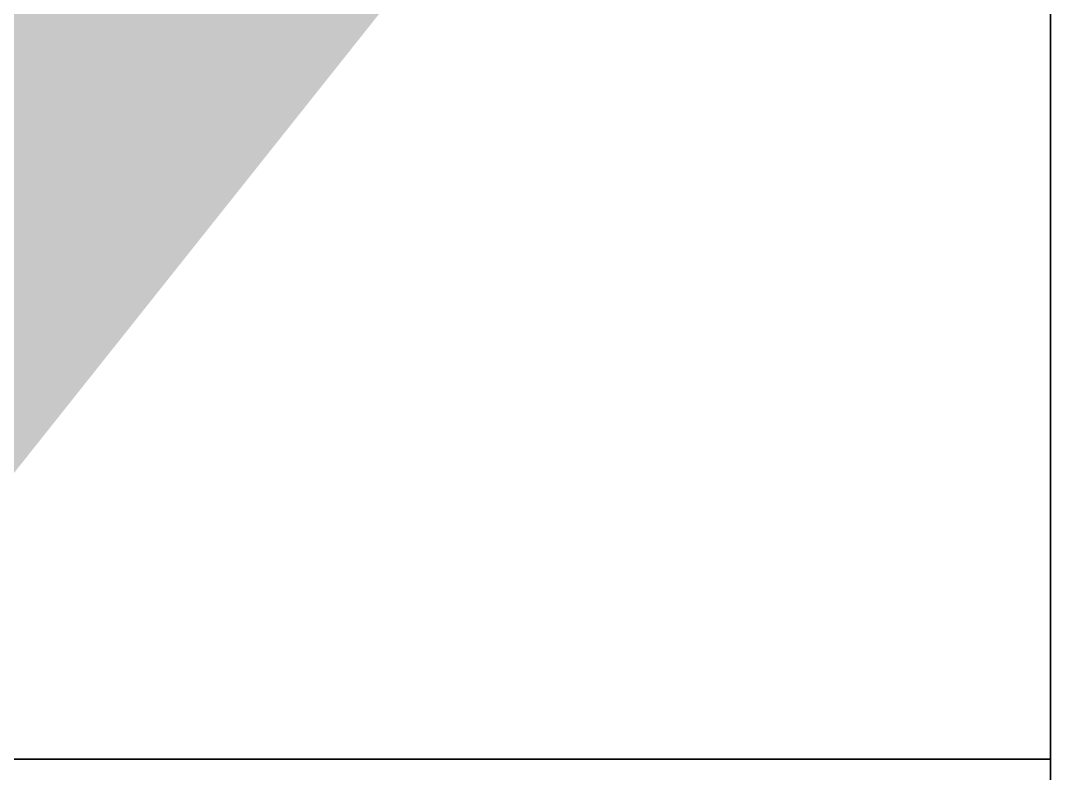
# Model space of a CAD drawing. Extents: x 6529560 to 6558080, y 5579316 to 5588131.
# Drawn here: x 6543839.4 to 6543891.6, y 5579545.7 to 5579583.8 of the extents above; entities that cross this region are included whole.
import ezdxf

# ---------------------------------------------------------------- set-up
doc = ezdxf.new("R2010")
doc.units = 0
doc.header["$MEASUREMENT"] = 0
doc.layers.get('0').update_dxf_attribs({"color": 2, "linetype": 'CONTINUOUS', "lineweight": 5})
doc.layers.add('arch_powierzchnia', color=6, linetype='CONTINUOUS', lineweight=35)
doc.styles.add('ROMANS', font='romans.shx', dxfattribs={"width": 0.8})
doc.dimstyles.new('D-GB-50', dxfattribs={"dimscale": 50, "dimtxt": 2.5, "dimasz": 2.5, "dimexe": 1, "dimexo": 2, "dimtad": 1, "dimdec": 0, "dimtxsty": 'ROMANS', "dimblk": 'OBLIQUE', "dimcen": 2.5, "dimdle": 1, "dimclrd": 256, "dimclre": 256, "dimclrt": 2, "dimadec": 0, "dimazin": 0, "dimtfac": 1, "dimtdec": 0, "dimtix": 1, "dimtmove": 2, "dimatfit": 3, "dimfxl": 1, "dimarcsym": 0})

# ---------------------------------------------------------------- blocks, each defined once
blk = doc.blocks.new('_OBLIQUE')
at = {"color": 0, "linetype": 'ByBlock', "lineweight": -2}
blk.add_line((-0.5, -0.5), (0.5, 0.5), dxfattribs=at)

msp = doc.modelspace()

# ---------------------------------------------------------------- linework, layer by layer
at = {"layer": 'arch_powierzchnia'}
for points in [[(6543698.6563, 5579440.4581), (6543891.5767, 5579440.4581), (6543891.5767, 5579693.1461), (6543698.6563, 5579693.1461)], [(6543698.6563, 5579546.379), (6543891.5767, 5579546.379), (6543891.5767, 5579693.1461), (6543698.6563, 5579693.1461)]]:
    msp.add_lwpolyline(points, close=True, dxfattribs=at)

# ---------------------------------------------------------------- leaders
at = {"color": 1}
for points in [[(6543807.9328, 5579535.0595, -14.4258), (6543808.7702, 5579536.5599, -14.4258), (6543816.3451, 5579536.5599, -14.4258)], [(6543788.8584, 5579497.6965, -27.825), (6543789.6957, 5579499.1969, -27.825), (6543797.2706, 5579499.1969, -27.825)]]:
    msp.add_leader(points, dimstyle='D-GB-50', override={"dimclrd": 0}, dxfattribs=at)

doc.saveas('drawing.dxf')
